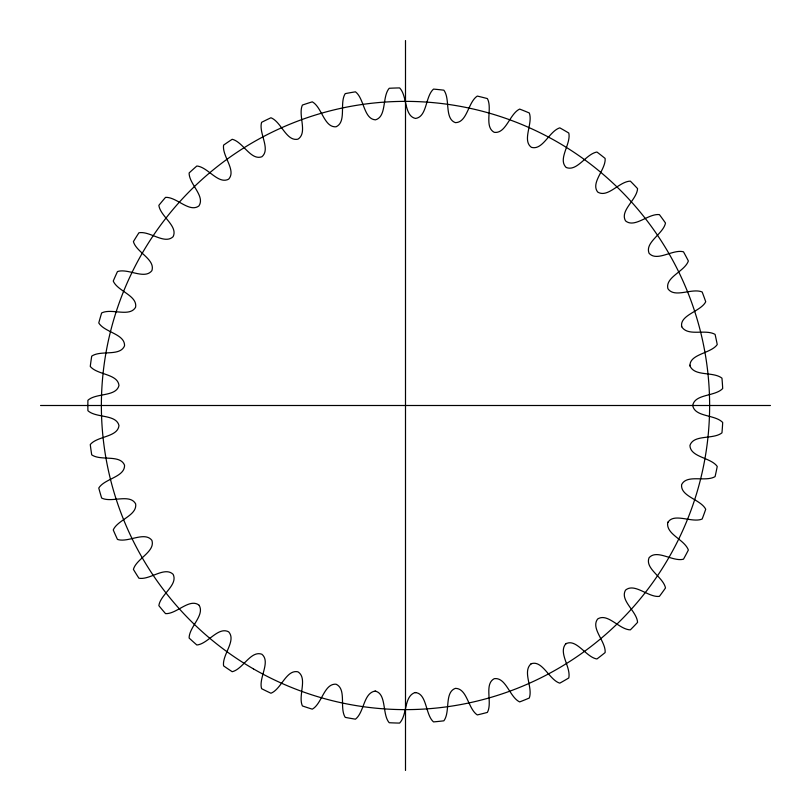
<?xml version="1.0" encoding="UTF-8"?>
<svg xmlns="http://www.w3.org/2000/svg" width="811" height="811" viewBox="0 0 811 811"><rect width="100%" height="100%" fill="white"/><g stroke="black" fill="none" stroke-linecap="round" stroke-linejoin="round"><path stroke-width="1.22" d="M668.041 522L667.757 522.649M566.413 643.427L565.825 643.822M531.732 663.499L531.093 663.814M415.881 692.543L415.171 692.564M40.55 405.5L770.45 405.5M375.828 691.195L375.128 691.114M566.119 167.38C557.542 159.108 571.268 143.892 568.795 133.045A317.638 317.638 0 0 0 559.803 127.854C549.179 131.139 542.863 150.623 531.418 147.338C521.777 140.344 533.243 123.363 529.289 112.972A317.638 317.638 0 0 0 519.658 109.079C509.602 113.814 506.054 133.987 494.254 132.325C483.741 126.739 492.733 108.329 487.37 98.587A317.638 317.638 0 0 0 477.294 96.073C467.988 102.166 467.288 122.633 455.376 122.633C444.185 118.558 450.531 99.084 443.86 90.183A317.638 317.638 0 0 0 433.53 89.098C425.167 96.418 427.316 116.794 415.526 118.447C403.868 115.973 407.446 95.799 399.61 87.912A317.638 317.638 0 0 0 389.219 88.277C381.961 96.691 386.928 116.561 375.473 119.846C363.592 119.014 364.321 98.536 355.461 91.825A317.638 317.638 0 0 0 345.233 93.63C339.211 102.967 346.895 121.964 336.018 126.8C324.126 127.631 322.008 107.255 312.296 101.841A317.638 317.638 0 0 0 302.412 105.055C297.749 115.142 308.008 132.872 297.901 139.188C286.253 141.661 281.305 121.782 270.945 117.767A317.638 317.638 0 0 0 261.608 122.319C258.385 132.963 271.016 149.092 261.882 156.756C250.69 160.831 243.026 141.824 232.21 139.289A317.638 317.638 0 0 0 223.593 145.108C221.89 156.087 236.64 170.31 228.661 179.16C218.149 184.756 207.92 167.005 196.85 166.002A317.638 317.638 0 0 0 189.125 172.956C188.963 184.067 205.548 196.1 198.888 205.974C189.247 212.979 176.646 196.82 165.545 197.367A317.638 317.638 0 0 0 158.865 205.335C160.254 216.365 178.349 225.965 173.128 236.67C164.562 244.942 149.832 230.709 138.914 232.787A317.638 317.638 0 0 0 133.409 241.607C136.319 252.333 155.57 259.327 151.89 270.651C144.561 280.038 127.996 267.985 117.473 271.573A317.638 317.638 0 0 0 113.246 281.062C117.625 291.281 137.667 295.528 135.589 307.257C129.638 317.577 111.553 307.947 101.639 312.965A317.638 317.638 0 0 0 98.77 322.95C104.528 332.459 124.965 333.879 124.549 345.78C120.089 356.83 100.838 349.805 91.714 356.151A317.638 317.638 0 0 0 90.264 366.44C97.29 375.057 117.727 373.618 118.974 385.468C116.095 397.025 96.053 392.747 87.902 400.299A317.638 317.638 0 0 0 87.902 410.701C96.053 418.253 116.095 413.975 118.974 425.532C117.727 437.382 97.29 435.943 90.264 444.56A317.638 317.638 0 0 0 91.714 454.849C100.838 461.195 120.089 454.17 124.549 465.22C124.965 477.121 104.528 478.541 98.77 488.05A317.638 317.638 0 0 0 101.639 498.035C111.543 503.104 129.912 493.281 135.65 503.905C137.353 515.543 117.676 519.739 113.246 529.938A317.638 317.638 0 0 0 117.473 539.427C127.996 543.015 144.561 530.962 151.89 540.349C155.57 551.673 136.319 558.667 133.409 569.393A317.638 317.638 0 0 0 138.914 578.213C149.832 580.291 164.562 566.058 173.128 574.33C178.349 585.035 160.254 594.635 158.865 605.665A317.638 317.638 0 0 0 165.545 613.633C176.646 614.18 189.247 598.021 198.888 605.026M566.413 167.573C577.28 171.658 585.998 153.928 596.937 152.032A317.638 317.638 0 0 1 605.128 158.429C606.06 169.499 590.357 182.657 597.697 192.045C607.794 198.36 619.239 181.37 630.35 181.137A317.638 317.638 0 0 1 637.568 188.618C636.949 199.709 619.574 210.556 625.534 220.876C634.658 228.53 648.354 213.293 659.394 214.621A317.638 317.638 0 0 1 665.496 223.025C663.337 233.933 644.623 242.246 649.084 253.296C657.052 262.146 672.735 248.967 683.48 251.805A317.638 317.638 0 0 1 688.367 260.98C684.707 271.482 665.01 277.119 667.899 288.675C674.559 298.549 691.925 287.682 702.164 291.99A317.638 317.638 0 0 1 705.722 301.753C700.897 311.546 679.212 314.982 681.747 326.833C688.123 336.778 705.215 328.79 715.079 334.385A317.638 317.638 0 0 1 717.238 344.553C711.095 353.566 689.147 353.951 690.009 366.045C694.936 376.78 712.981 371.245 721.962 378.159A317.638 317.638 0 0 1 722.692 388.53C715.079 396.63 694.794 393.771 692.726 405.5C694.794 417.229 715.079 414.37 722.692 422.47A317.638 317.638 0 0 1 721.962 432.841C713.305 439.805 693.618 434.149 689.938 445.472C690.343 457.384 710.831 457.363 717.238 466.447A317.638 317.638 0 0 1 715.079 476.615C705.529 482.312 686.826 473.969 681.605 484.674C680.358 496.514 700.643 499.353 705.722 509.247A317.638 317.638 0 0 1 702.164 519.01C692.178 523.399 673.363 512.096 667.676 522.811C666.176 534.52 684.413 539.386 688.367 550.02A317.638 317.638 0 0 1 683.48 559.195C672.735 562.033 657.052 548.854 649.084 557.704C644.623 568.754 663.337 577.067 665.496 587.975A317.638 317.638 0 0 1 659.394 596.379C648.354 597.707 634.658 582.47 625.534 590.124C619.574 600.444 636.949 611.291 637.568 622.382A317.638 317.638 0 0 1 630.35 629.863C619.239 629.63 607.794 612.64 597.697 618.955C590.357 628.343 606.06 641.501 605.128 652.571A317.638 317.638 0 0 1 596.937 658.968C586.14 657.397 576.165 637.841 565.673 643.924C558.201 653.058 571.076 666.845 568.795 677.955A317.638 317.638 0 0 1 559.803 683.146C549.321 680.094 542.174 659.333 530.941 663.895C522.264 671.893 533.091 687.343 529.289 698.028A317.638 317.638 0 0 1 519.658 701.92C509.602 697.186 506.054 677.013 494.254 678.675C483.741 684.261 492.733 702.671 487.37 712.413A317.638 317.638 0 0 1 477.294 714.927C467.988 708.834 467.288 688.367 455.376 688.367C444.185 692.442 450.531 711.916 443.86 720.817A317.638 317.638 0 0 1 433.53 721.902C425.207 714.846 427.113 692.979 414.999 692.574C403.807 696.355 407.426 714.876 399.61 723.088A317.638 317.638 0 0 1 389.219 722.723C381.961 714.582 386.898 693.192 374.946 691.104C363.348 693.293 364.352 712.129 355.461 719.175A317.638 317.638 0 0 1 345.233 717.37C339.211 708.033 346.895 689.036 336.018 684.2C324.126 683.369 322.008 703.745 312.296 709.159A317.638 317.638 0 0 1 302.412 705.945C297.749 695.858 308.008 678.128 297.901 671.812C286.253 669.339 281.305 689.218 270.945 693.233A317.638 317.638 0 0 1 261.608 688.681C258.385 678.037 271.016 661.908 261.882 654.244C250.69 650.169 243.026 669.176 232.21 671.711A317.638 317.638 0 0 1 223.593 665.892C221.89 654.913 236.64 640.69 228.661 631.84C218.149 626.244 207.92 643.995 196.85 644.998A317.638 317.638 0 0 1 189.125 638.044C189.095 626.933 205.041 615.285 199.131 605.28M681.504 325.992L681.696 326.671M689.887 365.173L689.979 365.873M405.5 40.55L405.5 770.45M253.437 668.882A304.125 304.125 0 0 0 709.625 405.5A304.125 304.125 0 0 0 253.437 142.118A304.125 304.125 0 0 0 253.437 668.882"/></g></svg>
